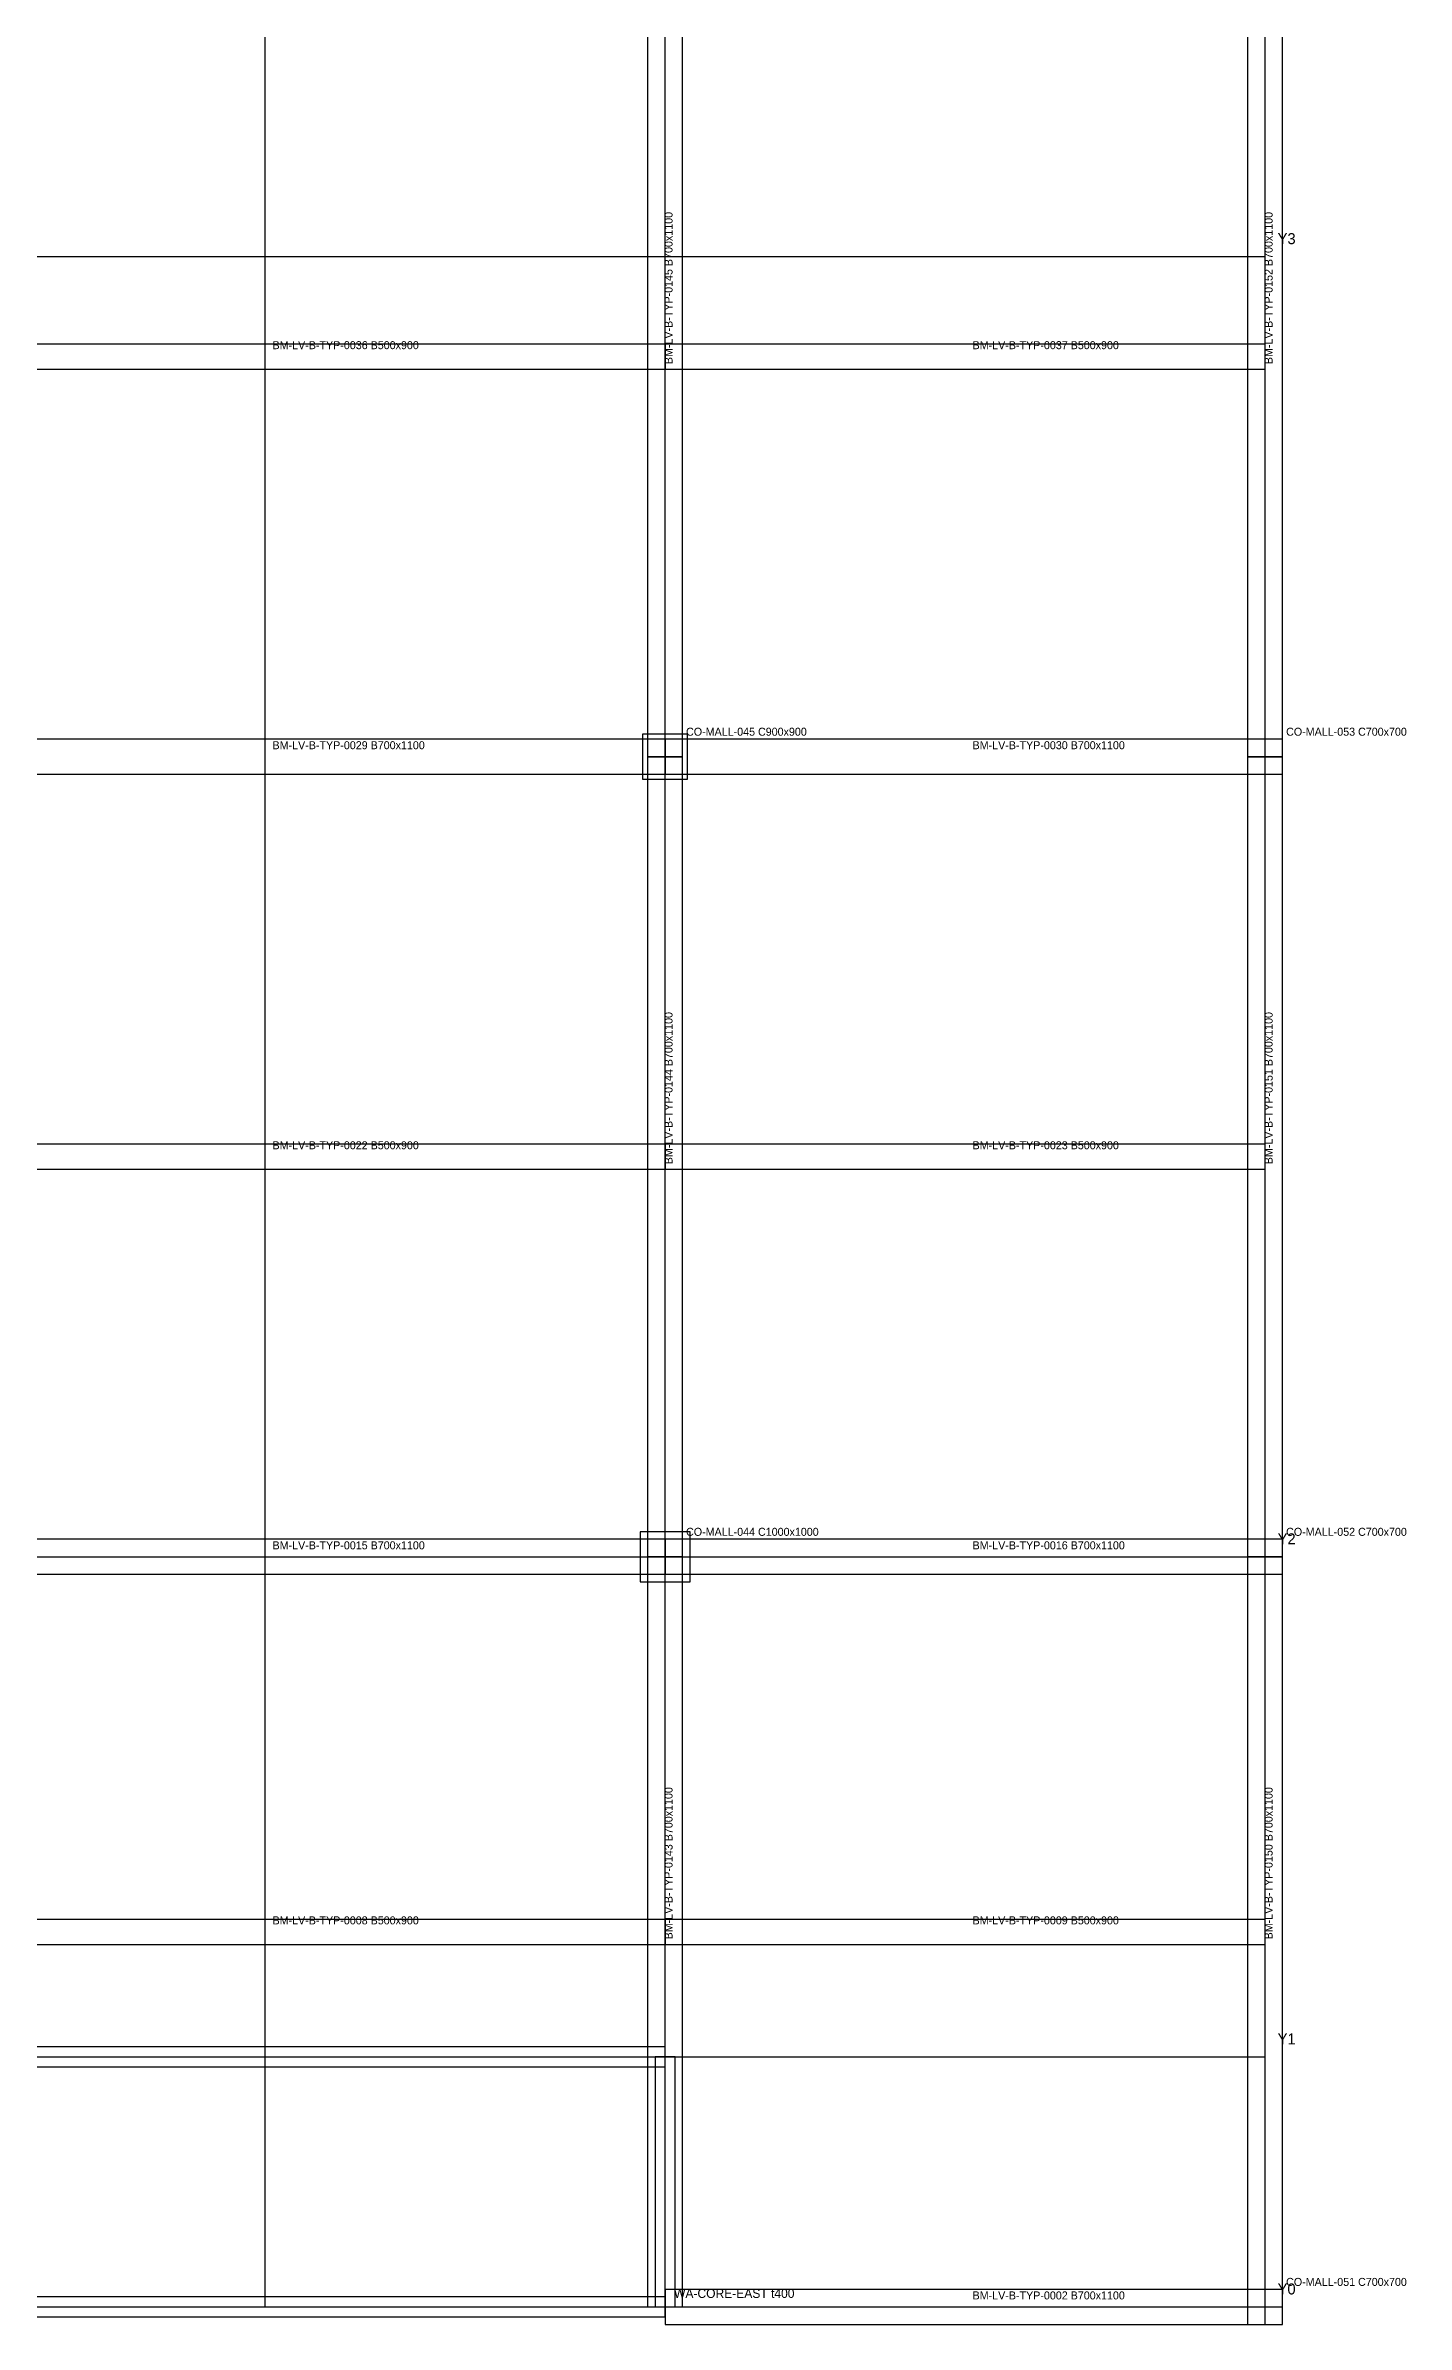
# Model space of a CAD drawing. Header units: millimetres. Extents: x -450 to 225826, y -254450 to 109948.
# Drawn here: x 79611 to 106826, y -350 to 45221 of the extents above; entities that cross this region are included whole.
import ezdxf

# ---------------------------------------------------------------- set-up
doc = ezdxf.new("R2010")
doc.units = ezdxf.units.MM
for name, color, linetype in [('LV-B-TYP_BEAM', 5, 'Continuous'), ('LV-B-TYP_COLUMN', 1, 'Continuous'), ('LV-B-TYP_GRID', 8, 'Continuous'), ('LV-B-TYP_SLAB', 7, 'Continuous'), ('LV-B-TYP_WALL', 3, 'Continuous'), ('TEXT', 7, 'Continuous')]:
    doc.layers.add(name, color=color, linetype=linetype)

msp = doc.modelspace()

# ---------------------------------------------------------------- linework, layer by layer
at = {"layer": 'LV-B-TYP_BEAM'}
for points in [[(91650, 31000), (92350, 31000), (92350, 47000), (91650, 47000), (91650, 31000)], [(103650, 31000), (104350, 31000), (104350, 47000), (103650, 47000), (103650, 31000)], [(76000, 39250), (76000, 38750), (92000, 38750), (92000, 39250), (76000, 39250)], [(92000, 39250), (92000, 38750), (104000, 38750), (104000, 39250), (92000, 39250)], [(76000, 31350), (76000, 30650), (92000, 30650), (92000, 31350), (76000, 31350)], [(91650, 15000), (92350, 15000), (92350, 31000), (91650, 31000), (91650, 15000)], [(92000, 31350), (92000, 30650), (104000, 30650), (104000, 31350), (92000, 31350)], [(103650, 15000), (104350, 15000), (104350, 31000), (103650, 31000), (103650, 15000)], [(76000, 23250), (76000, 22750), (92000, 22750), (92000, 23250), (76000, 23250)], [(92000, 23250), (92000, 22750), (104000, 22750), (104000, 23250), (92000, 23250)], [(76000, 15350), (76000, 14650), (92000, 14650), (92000, 15350), (76000, 15350)], [(92000, 15350), (92000, 14650), (104000, 14650), (104000, 15350), (92000, 15350)], [(91650, 0), (92350, 0), (92350, 15000), (91650, 15000), (91650, 0)], [(103650, 0), (104350, 0), (104350, 15000), (103650, 15000), (103650, 0)], [(76000, 7750), (76000, 7250), (92000, 7250), (92000, 7750), (76000, 7750)], [(92000, 7750), (92000, 7250), (104000, 7250), (104000, 7750), (92000, 7750)], [(92000, 350), (92000, -350), (104000, -350), (104000, 350), (92000, 350)]]:
    msp.add_lwpolyline(points, close=True, dxfattribs=at)
at = {"layer": 'LV-B-TYP_COLUMN'}
for points in [[(91550, 30550), (92450, 30550), (92450, 31450), (91550, 31450), (91550, 30550)], [(103650, 30650), (104350, 30650), (104350, 31350), (103650, 31350), (103650, 30650)], [(91500, 14500), (92500, 14500), (92500, 15500), (91500, 15500), (91500, 14500)], [(103650, 14650), (104350, 14650), (104350, 15350), (103650, 15350), (103650, 14650)], [(103650, -350), (104350, -350), (104350, 350), (103650, 350), (103650, -350)]]:
    msp.add_lwpolyline(points, close=True, dxfattribs=at)
at = {"layer": 'LV-B-TYP_GRID'}
for points in [[(84000, 0), (84000, 102000)], [(92000, 0), (92000, 102000)], [(104000, 0), (104000, 102000)], [(0, 41000), (104000, 41000)], [(0, 15000), (104000, 15000)], [(0, 5000), (104000, 5000)], [(0, 0), (104000, 0)]]:
    msp.add_lwpolyline(points, dxfattribs=at)
at = {"layer": 'LV-B-TYP_SLAB'}
msp.add_lwpolyline([(0, 0), (104000, 0), (104000, 102000), (0, 102000), (0, 0)], close=True, dxfattribs=at)
at = {"layer": 'LV-B-TYP_WALL'}
for points in [[(12000, 5200), (12000, 4800), (92000, 4800), (92000, 5200), (12000, 5200)], [(91800, 0), (92200, 0), (92200, 5000), (91800, 5000), (91800, 0)], [(12000, 200), (12000, -200), (92000, -200), (92000, 200), (12000, 200)]]:
    msp.add_lwpolyline(points, close=True, dxfattribs=at)

# ---------------------------------------------------------------- texts
at = {"layer": 'TEXT'}
for s, p in [('BM-LV-B-TYP-0145 B700x1100', (92150, 38850)), ('BM-LV-B-TYP-0152 B700x1100', (104150, 38850)), ('BM-LV-B-TYP-0144 B700x1100', (92150, 22850)), ('BM-LV-B-TYP-0151 B700x1100', (104150, 22850)), ('BM-LV-B-TYP-0143 B700x1100', (92150, 7350)), ('BM-LV-B-TYP-0150 B700x1100', (104150, 7350))]:
    msp.add_text(s, height=160, rotation=90, dxfattribs=at).set_placement(p)
for s, height, p in [('Y3', 220, (104250, 41250)), ('BM-LV-B-TYP-0036 B500x900', 160, (84150, 39150)), ('BM-LV-B-TYP-0037 B500x900', 160, (98150, 39150)), ('CO-MALL-045 C900x900', 160, (92420, 31420)), ('CO-MALL-053 C700x700', 160, (104420, 31420)), ('BM-LV-B-TYP-0029 B700x1100', 160, (84150, 31150)), ('BM-LV-B-TYP-0030 B700x1100', 160, (98150, 31150)), ('BM-LV-B-TYP-0022 B500x900', 160, (84150, 23150)), ('BM-LV-B-TYP-0023 B500x900', 160, (98150, 23150)), ('CO-MALL-044 C1000x1000', 160, (92420, 15420)), ('CO-MALL-052 C700x700', 160, (104420, 15420)), ('BM-LV-B-TYP-0015 B700x1100', 160, (84150, 15150)), ('BM-LV-B-TYP-0016 B700x1100', 160, (98150, 15150)), ('Y2', 220, (104250, 15250)), ('BM-LV-B-TYP-0008 B500x900', 160, (84150, 7650)), ('BM-LV-B-TYP-0009 B500x900', 160, (98150, 7650)), ('Y1', 220, (104250, 5250)), ('Y0', 220, (104250, 250)), ('CO-MALL-051 C700x700', 160, (104420, 420)), ('WA-CORE-EAST t400', 180, (92180, 180)), ('BM-LV-B-TYP-0002 B700x1100', 160, (98150, 150))]:
    msp.add_text(s, height=height, dxfattribs=at).set_placement(p)

doc.saveas('drawing.dxf')
